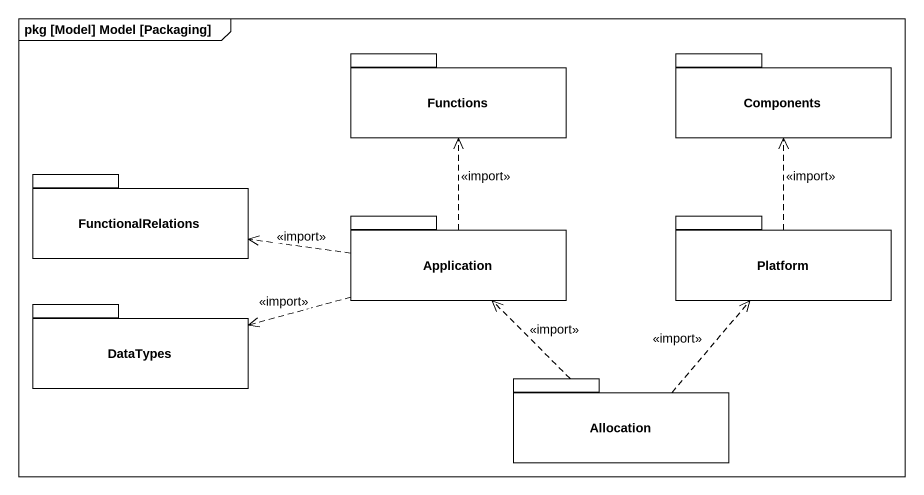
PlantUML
@startuml
mainframe pkg [Model] Model [Packaging]
package Functions {
}
package Components {
}
package FunctionalRelations {
}
package Application {
}
package Platform {
}
package DataTypes {
}
package Allocation {
}
Application .up.> Functions : <<import>>
Application .left.> FunctionalRelations : <<import>>
Application .left.> DataTypes : <<import>>
Platform .up.> Components : <<import>>
Allocation .up.> Application : <<import>>
Allocation .up.> Platform : <<import>>
@enduml
